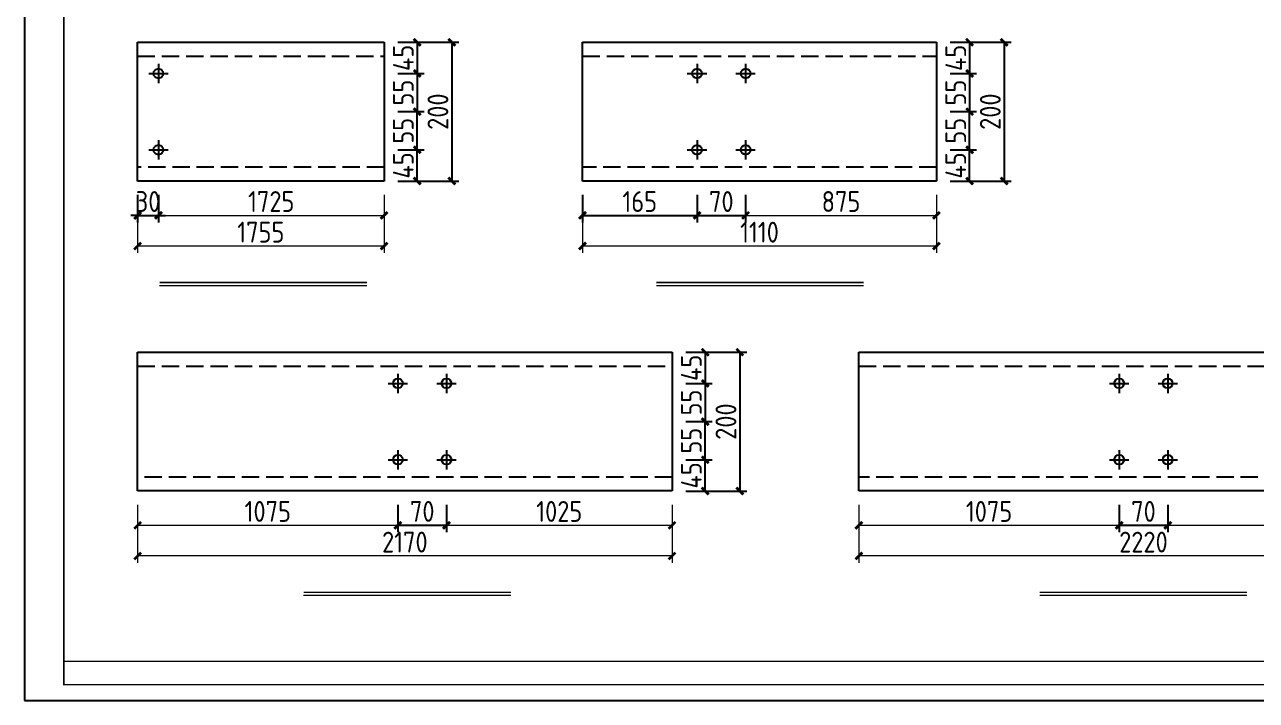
# Model space of a CAD drawing. Extents: x -196983 to 471790, y -783661 to 190401.
# Drawn here: x -40893 to -23144, y -168861 to -159124 of the extents above; entities that cross this region are included whole.
import ezdxf

# ---------------------------------------------------------------- set-up
doc = ezdxf.new("R2010")
doc.units = 0
doc.header["$LTSCALE"] = 1000
doc.header["$MEASUREMENT"] = 0
doc.linetypes.add('DASH', pattern=[0.35, 0.25, -0.1])
doc.layers.add('_TCH_MASK', color=7, linetype='Continuous')
doc.layers.add('PUB_TITLE', color=4, linetype='Continuous')
doc.styles.get("Standard").update_dxf_attribs({"font": 'gbenor.shx', "bigfont": 'gbcbig.shx'})
doc.dimstyles.get("Standard").update_dxf_attribs({"dimscale": 100, "dimtxt": 3.5, "dimasz": 1, "dimexe": 2.5, "dimexo": 3, "dimgap": 1.5, "dimtad": 1, "dimdec": 0, "dimzin": 0, "dimdsep": 46, "dimtxsty": 'Standard', "dimblk": 'ARCHTICK', "dimcen": 0.09, "dimadec": 0, "dimazin": 0, "dimtfac": 1, "dimtdec": 0, "dimtix": 1, "dimtmove": 2, "dimatfit": 3, "dimfxl": 1, "dimtolj": 1, "dimtzin": 0, "dimarcsym": 0})

# ---------------------------------------------------------------- blocks, each defined once
blk = doc.blocks.new('_ArchTick')
at = {"color": 0, "linetype": 'ByBlock', "const_width": 0.4}
blk.add_lwpolyline([(-0.5, -0.5), (0.5, 0.5)], dxfattribs=at)
blk = doc.blocks.new('*D749')
at = {"layer": '_TCH_MASK', "color": 0, "lineweight": -2}
for p, q in [((-39264, -161578), (-39264, -161973)), ((-38964, -161578), (-38964, -161973)), ((-39264, -161873), (-39364, -161873)), ((-39264, -161873), (-38964, -161873)), ((-38964, -161873), (-38864, -161873))]:
    blk.add_line(p, q, dxfattribs=at)
at = {"layer": 'Defpoints', "color": 0}
for p in [(-39264, -161378), (-38964, -161378), (-38964, -161873)]:
    blk.add_point(p, dxfattribs=at)
at = {"layer": '_TCH_MASK', "color": 0, "lineweight": -2, "xscale": 100, "yscale": 100, "zscale": 100}
blk.add_blockref('_ArchTick', (-39264, -161873), dxfattribs=at)
at = {"layer": '_TCH_MASK', "color": 0, "lineweight": -2, "xscale": 100, "yscale": 100, "zscale": 100, "rotation": 180}
blk.add_blockref('_ArchTick', (-38964, -161873), dxfattribs=at)
at = {"layer": '_TCH_MASK', "color": 0, "lineweight": 15, "insert": (-39114, -161673), "char_height": 300, "attachment_point": 5}
blk.add_mtext('\\A1;30', dxfattribs=at)
blk = doc.blocks.new('*D624')
at = {"layer": '_TCH_MASK', "color": 0, "lineweight": -2}
for p, q in [((-35514, -160928), (-35136, -160928)), ((-35236, -161378), (-35236, -160928)), ((-35514, -161378), (-35136, -161378))]:
    blk.add_line(p, q, dxfattribs=at)
at = {"layer": 'Defpoints', "color": 0}
for p in [(-35714, -160928), (-35236, -160928), (-35714, -161378)]:
    blk.add_point(p, dxfattribs=at)
at = {"layer": '_TCH_MASK', "color": 0, "lineweight": -2, "xscale": 100, "yscale": 100, "zscale": 100}
for p, rotation in [((-35236, -160928), 90), ((-35236, -161378), 270)]:
    blk.add_blockref('_ArchTick', p, dxfattribs=dict(at, rotation=rotation))
at = {"layer": '_TCH_MASK', "color": 0, "lineweight": 15, "insert": (-35436, -161153), "char_height": 300, "attachment_point": 5, "rotation": 90}
blk.add_mtext('\\A1;45', dxfattribs=at)
blk = doc.blocks.new('*D750')
at = {"layer": '_TCH_MASK', "color": 0, "lineweight": -2}
for p, q in [((-35514, -160378), (-35136, -160378)), ((-35236, -160928), (-35236, -160378)), ((-35514, -160928), (-35136, -160928))]:
    blk.add_line(p, q, dxfattribs=at)
at = {"layer": 'Defpoints', "color": 0}
for p in [(-35714, -160378), (-35236, -160378), (-35714, -160928)]:
    blk.add_point(p, dxfattribs=at)
at = {"layer": '_TCH_MASK', "color": 0, "lineweight": -2, "xscale": 100, "yscale": 100, "zscale": 100}
for p, rotation in [((-35236, -160378), 90), ((-35236, -160928), 270)]:
    blk.add_blockref('_ArchTick', p, dxfattribs=dict(at, rotation=rotation))
at = {"layer": '_TCH_MASK', "color": 0, "lineweight": 15, "insert": (-35436, -160653), "char_height": 300, "attachment_point": 5, "rotation": 90}
blk.add_mtext('\\A1;55', dxfattribs=at)
blk = doc.blocks.new('*D625')
at = {"layer": '_TCH_MASK', "color": 0, "lineweight": -2}
for p, q in [((-35514, -159378), (-35136, -159378)), ((-35236, -159378), (-35236, -159828)), ((-35514, -159828), (-35136, -159828))]:
    blk.add_line(p, q, dxfattribs=at)
at = {"layer": 'Defpoints', "color": 0}
for p in [(-35714, -159378), (-35714, -159828), (-35236, -159828)]:
    blk.add_point(p, dxfattribs=at)
at = {"layer": '_TCH_MASK', "color": 0, "lineweight": -2, "xscale": 100, "yscale": 100, "zscale": 100}
for p, rotation in [((-35236, -159378), 90), ((-35236, -159828), 270)]:
    blk.add_blockref('_ArchTick', p, dxfattribs=dict(at, rotation=rotation))
at = {"layer": '_TCH_MASK', "color": 0, "lineweight": 15, "insert": (-35436, -159603), "char_height": 300, "attachment_point": 5, "rotation": 90}
blk.add_mtext('\\A1;45', dxfattribs=at)
blk = doc.blocks.new('*D626')
at = {"layer": '_TCH_MASK', "color": 0, "lineweight": -2}
for p, q in [((-35514, -159828), (-35136, -159828)), ((-35236, -159828), (-35236, -160378)), ((-35514, -160378), (-35136, -160378))]:
    blk.add_line(p, q, dxfattribs=at)
at = {"layer": 'Defpoints', "color": 0}
for p in [(-35714, -159828), (-35714, -160378), (-35236, -160378)]:
    blk.add_point(p, dxfattribs=at)
at = {"layer": '_TCH_MASK', "color": 0, "lineweight": -2, "xscale": 100, "yscale": 100, "zscale": 100}
for p, rotation in [((-35236, -159828), 90), ((-35236, -160378), 270)]:
    blk.add_blockref('_ArchTick', p, dxfattribs=dict(at, rotation=rotation))
at = {"layer": '_TCH_MASK', "color": 0, "lineweight": 15, "insert": (-35436, -160103), "char_height": 300, "attachment_point": 5, "rotation": 90}
blk.add_mtext('\\A1;55', dxfattribs=at)
blk = doc.blocks.new('*D751')
at = {"layer": '_TCH_MASK', "color": 0, "lineweight": -2}
for p, q in [((-35514, -159378), (-34637, -159378)), ((-34737, -159378), (-34737, -161378)), ((-35514, -161378), (-34637, -161378))]:
    blk.add_line(p, q, dxfattribs=at)
at = {"layer": 'Defpoints', "color": 0}
for p in [(-35714, -159378), (-35714, -161378), (-34737, -161378)]:
    blk.add_point(p, dxfattribs=at)
at = {"layer": '_TCH_MASK', "color": 0, "lineweight": -2, "xscale": 100, "yscale": 100, "zscale": 100}
for p, rotation in [((-34737, -159378), 90), ((-34737, -161378), 270)]:
    blk.add_blockref('_ArchTick', p, dxfattribs=dict(at, rotation=rotation))
at = {"layer": '_TCH_MASK', "color": 0, "lineweight": 15, "insert": (-34937, -160378), "char_height": 300, "attachment_point": 5, "rotation": 90}
blk.add_mtext('\\A1;200', dxfattribs=at)
blk = doc.blocks.new('*D653')
at = {"layer": '_TCH_MASK', "color": 0, "lineweight": -2}
for p, q in [((-32854, -161578), (-32854, -161973)), ((-31204, -161578), (-31204, -161973)), ((-32854, -161873), (-31204, -161873))]:
    blk.add_line(p, q, dxfattribs=at)
at = {"layer": 'Defpoints', "color": 0}
for p in [(-32854, -161378), (-31204, -161378), (-31204, -161873)]:
    blk.add_point(p, dxfattribs=at)
at = {"layer": '_TCH_MASK', "color": 0, "lineweight": -2, "xscale": 100, "yscale": 100, "zscale": 100, "rotation": 180}
blk.add_blockref('_ArchTick', (-32854, -161873), dxfattribs=at)
at = {"layer": '_TCH_MASK', "color": 0, "lineweight": -2, "xscale": 100, "yscale": 100, "zscale": 100}
blk.add_blockref('_ArchTick', (-31204, -161873), dxfattribs=at)
at = {"layer": '_TCH_MASK', "color": 0, "lineweight": 15, "insert": (-32029, -161673), "char_height": 300, "attachment_point": 5}
blk.add_mtext('\\A1;165', dxfattribs=at)
blk = doc.blocks.new('*D554')
at = {"layer": '_TCH_MASK', "color": 0, "lineweight": -2}
for p, q in [((-27554, -160928), (-27176, -160928)), ((-27276, -161378), (-27276, -160928)), ((-27554, -161378), (-27176, -161378))]:
    blk.add_line(p, q, dxfattribs=at)
at = {"layer": 'Defpoints', "color": 0}
for p in [(-27754, -160928), (-27276, -160928), (-27754, -161378)]:
    blk.add_point(p, dxfattribs=at)
at = {"layer": '_TCH_MASK', "color": 0, "lineweight": -2, "xscale": 100, "yscale": 100, "zscale": 100}
for p, rotation in [((-27276, -160928), 90), ((-27276, -161378), 270)]:
    blk.add_blockref('_ArchTick', p, dxfattribs=dict(at, rotation=rotation))
at = {"layer": '_TCH_MASK', "color": 0, "lineweight": 15, "insert": (-27476, -161153), "char_height": 300, "attachment_point": 5, "rotation": 90}
blk.add_mtext('\\A1;45', dxfattribs=at)
blk = doc.blocks.new('*D654')
at = {"layer": '_TCH_MASK', "color": 0, "lineweight": -2}
for p, q in [((-27554, -160378), (-27176, -160378)), ((-27276, -160928), (-27276, -160378)), ((-27554, -160928), (-27176, -160928))]:
    blk.add_line(p, q, dxfattribs=at)
at = {"layer": 'Defpoints', "color": 0}
for p in [(-27754, -160378), (-27276, -160378), (-27754, -160928)]:
    blk.add_point(p, dxfattribs=at)
at = {"layer": '_TCH_MASK', "color": 0, "lineweight": -2, "xscale": 100, "yscale": 100, "zscale": 100}
for p, rotation in [((-27276, -160378), 90), ((-27276, -160928), 270)]:
    blk.add_blockref('_ArchTick', p, dxfattribs=dict(at, rotation=rotation))
at = {"layer": '_TCH_MASK', "color": 0, "lineweight": 15, "insert": (-27476, -160653), "char_height": 300, "attachment_point": 5, "rotation": 90}
blk.add_mtext('\\A1;55', dxfattribs=at)
blk = doc.blocks.new('*D555')
at = {"layer": '_TCH_MASK', "color": 0, "lineweight": -2}
for p, q in [((-27554, -159378), (-27176, -159378)), ((-27276, -159378), (-27276, -159828)), ((-27554, -159828), (-27176, -159828))]:
    blk.add_line(p, q, dxfattribs=at)
at = {"layer": 'Defpoints', "color": 0}
for p in [(-27754, -159378), (-27754, -159828), (-27276, -159828)]:
    blk.add_point(p, dxfattribs=at)
at = {"layer": '_TCH_MASK', "color": 0, "lineweight": -2, "xscale": 100, "yscale": 100, "zscale": 100}
for p, rotation in [((-27276, -159378), 90), ((-27276, -159828), 270)]:
    blk.add_blockref('_ArchTick', p, dxfattribs=dict(at, rotation=rotation))
at = {"layer": '_TCH_MASK', "color": 0, "lineweight": 15, "insert": (-27476, -159603), "char_height": 300, "attachment_point": 5, "rotation": 90}
blk.add_mtext('\\A1;45', dxfattribs=at)
blk = doc.blocks.new('*D556')
at = {"layer": '_TCH_MASK', "color": 0, "lineweight": -2}
for p, q in [((-27554, -159828), (-27176, -159828)), ((-27276, -159828), (-27276, -160378)), ((-27554, -160378), (-27176, -160378))]:
    blk.add_line(p, q, dxfattribs=at)
at = {"layer": 'Defpoints', "color": 0}
for p in [(-27754, -159828), (-27754, -160378), (-27276, -160378)]:
    blk.add_point(p, dxfattribs=at)
at = {"layer": '_TCH_MASK', "color": 0, "lineweight": -2, "xscale": 100, "yscale": 100, "zscale": 100}
for p, rotation in [((-27276, -159828), 90), ((-27276, -160378), 270)]:
    blk.add_blockref('_ArchTick', p, dxfattribs=dict(at, rotation=rotation))
at = {"layer": '_TCH_MASK', "color": 0, "lineweight": 15, "insert": (-27476, -160103), "char_height": 300, "attachment_point": 5, "rotation": 90}
blk.add_mtext('\\A1;55', dxfattribs=at)
blk = doc.blocks.new('*D655')
at = {"layer": '_TCH_MASK', "color": 0, "lineweight": -2}
for p, q in [((-27554, -159378), (-26678, -159378)), ((-26778, -159378), (-26778, -161378)), ((-27554, -161378), (-26678, -161378))]:
    blk.add_line(p, q, dxfattribs=at)
at = {"layer": 'Defpoints', "color": 0}
for p in [(-27754, -159378), (-27754, -161378), (-26778, -161378)]:
    blk.add_point(p, dxfattribs=at)
at = {"layer": '_TCH_MASK', "color": 0, "lineweight": -2, "xscale": 100, "yscale": 100, "zscale": 100}
for p, rotation in [((-26778, -159378), 90), ((-26778, -161378), 270)]:
    blk.add_blockref('_ArchTick', p, dxfattribs=dict(at, rotation=rotation))
at = {"layer": '_TCH_MASK', "color": 0, "lineweight": 15, "insert": (-26978, -160378), "char_height": 300, "attachment_point": 5, "rotation": 90}
blk.add_mtext('\\A1;200', dxfattribs=at)
blk = doc.blocks.new('*D557')
at = {"layer": '_TCH_MASK', "color": 0, "lineweight": -2}
for p, q in [((-31204, -161578), (-31204, -161973)), ((-30504, -161578), (-30504, -161973)), ((-31204, -161873), (-30504, -161873))]:
    blk.add_line(p, q, dxfattribs=at)
at = {"layer": 'Defpoints', "color": 0}
for p in [(-31204, -161378), (-30504, -161378), (-30504, -161873)]:
    blk.add_point(p, dxfattribs=at)
at = {"layer": '_TCH_MASK', "color": 0, "lineweight": -2, "xscale": 100, "yscale": 100, "zscale": 100, "rotation": 180}
blk.add_blockref('_ArchTick', (-31204, -161873), dxfattribs=at)
at = {"layer": '_TCH_MASK', "color": 0, "lineweight": -2, "xscale": 100, "yscale": 100, "zscale": 100}
blk.add_blockref('_ArchTick', (-30504, -161873), dxfattribs=at)
at = {"layer": '_TCH_MASK', "color": 0, "lineweight": 15, "insert": (-30854, -161673), "char_height": 300, "attachment_point": 5}
blk.add_mtext('\\A1;70', dxfattribs=at)
blk = doc.blocks.new('*D558')
at = {"layer": '_TCH_MASK', "color": 0, "lineweight": -2}
for p, q in [((-31364, -165394), (-30986, -165394)), ((-31086, -165844), (-31086, -165394)), ((-31364, -165844), (-30986, -165844))]:
    blk.add_line(p, q, dxfattribs=at)
at = {"layer": 'Defpoints', "color": 0}
for p in [(-31564, -165394), (-31086, -165394), (-31564, -165844)]:
    blk.add_point(p, dxfattribs=at)
at = {"layer": '_TCH_MASK', "color": 0, "lineweight": -2, "xscale": 100, "yscale": 100, "zscale": 100}
for p, rotation in [((-31086, -165394), 90), ((-31086, -165844), 270)]:
    blk.add_blockref('_ArchTick', p, dxfattribs=dict(at, rotation=rotation))
at = {"layer": '_TCH_MASK', "color": 0, "lineweight": 15, "insert": (-31286, -165619), "char_height": 300, "attachment_point": 5, "rotation": 90}
blk.add_mtext('\\A1;45', dxfattribs=at)
blk = doc.blocks.new('*D656')
at = {"layer": '_TCH_MASK', "color": 0, "lineweight": -2}
for p, q in [((-31364, -164844), (-30986, -164844)), ((-31086, -165394), (-31086, -164844)), ((-31364, -165394), (-30986, -165394))]:
    blk.add_line(p, q, dxfattribs=at)
at = {"layer": 'Defpoints', "color": 0}
for p in [(-31564, -164844), (-31086, -164844), (-31564, -165394)]:
    blk.add_point(p, dxfattribs=at)
at = {"layer": '_TCH_MASK', "color": 0, "lineweight": -2, "xscale": 100, "yscale": 100, "zscale": 100}
for p, rotation in [((-31086, -164844), 90), ((-31086, -165394), 270)]:
    blk.add_blockref('_ArchTick', p, dxfattribs=dict(at, rotation=rotation))
at = {"layer": '_TCH_MASK', "color": 0, "lineweight": 15, "insert": (-31286, -165119), "char_height": 300, "attachment_point": 5, "rotation": 90}
blk.add_mtext('\\A1;55', dxfattribs=at)
blk = doc.blocks.new('*D559')
at = {"layer": '_TCH_MASK', "color": 0, "lineweight": -2}
for p, q in [((-31364, -163844), (-30986, -163844)), ((-31086, -163844), (-31086, -164294)), ((-31364, -164294), (-30986, -164294))]:
    blk.add_line(p, q, dxfattribs=at)
at = {"layer": 'Defpoints', "color": 0}
for p in [(-31564, -163844), (-31564, -164294), (-31086, -164294)]:
    blk.add_point(p, dxfattribs=at)
at = {"layer": '_TCH_MASK', "color": 0, "lineweight": -2, "xscale": 100, "yscale": 100, "zscale": 100}
for p, rotation in [((-31086, -163844), 90), ((-31086, -164294), 270)]:
    blk.add_blockref('_ArchTick', p, dxfattribs=dict(at, rotation=rotation))
at = {"layer": '_TCH_MASK', "color": 0, "lineweight": 15, "insert": (-31286, -164069), "char_height": 300, "attachment_point": 5, "rotation": 90}
blk.add_mtext('\\A1;45', dxfattribs=at)
blk = doc.blocks.new('*D560')
at = {"layer": '_TCH_MASK', "color": 0, "lineweight": -2}
for p, q in [((-31364, -164294), (-30986, -164294)), ((-31086, -164294), (-31086, -164844)), ((-31364, -164844), (-30986, -164844))]:
    blk.add_line(p, q, dxfattribs=at)
at = {"layer": 'Defpoints', "color": 0}
for p in [(-31564, -164294), (-31564, -164844), (-31086, -164844)]:
    blk.add_point(p, dxfattribs=at)
at = {"layer": '_TCH_MASK', "color": 0, "lineweight": -2, "xscale": 100, "yscale": 100, "zscale": 100}
for p, rotation in [((-31086, -164294), 90), ((-31086, -164844), 270)]:
    blk.add_blockref('_ArchTick', p, dxfattribs=dict(at, rotation=rotation))
at = {"layer": '_TCH_MASK', "color": 0, "lineweight": 15, "insert": (-31286, -164569), "char_height": 300, "attachment_point": 5, "rotation": 90}
blk.add_mtext('\\A1;55', dxfattribs=at)
blk = doc.blocks.new('*D657')
at = {"layer": '_TCH_MASK', "color": 0, "lineweight": -2}
for p, q in [((-31364, -163844), (-30487, -163844)), ((-30587, -163844), (-30587, -165844)), ((-31364, -165844), (-30487, -165844))]:
    blk.add_line(p, q, dxfattribs=at)
at = {"layer": 'Defpoints', "color": 0}
for p in [(-31564, -163844), (-31564, -165844), (-30587, -165844)]:
    blk.add_point(p, dxfattribs=at)
at = {"layer": '_TCH_MASK', "color": 0, "lineweight": -2, "xscale": 100, "yscale": 100, "zscale": 100}
for p, rotation in [((-30587, -163844), 90), ((-30587, -165844), 270)]:
    blk.add_blockref('_ArchTick', p, dxfattribs=dict(at, rotation=rotation))
at = {"layer": '_TCH_MASK', "color": 0, "lineweight": 15, "insert": (-30787, -164844), "char_height": 300, "attachment_point": 5, "rotation": 90}
blk.add_mtext('\\A1;200', dxfattribs=at)
blk = doc.blocks.new('*D561')
at = {"layer": '_TCH_MASK', "color": 0, "lineweight": -2}
for p, q in [((-35514, -166044), (-35514, -166438)), ((-34814, -166044), (-34814, -166438)), ((-35514, -166338), (-34814, -166338))]:
    blk.add_line(p, q, dxfattribs=at)
at = {"layer": 'Defpoints', "color": 0}
for p in [(-35514, -165844), (-34814, -165844), (-34814, -166338)]:
    blk.add_point(p, dxfattribs=at)
at = {"layer": '_TCH_MASK', "color": 0, "lineweight": -2, "xscale": 100, "yscale": 100, "zscale": 100, "rotation": 180}
blk.add_blockref('_ArchTick', (-35514, -166338), dxfattribs=at)
at = {"layer": '_TCH_MASK', "color": 0, "lineweight": -2, "xscale": 100, "yscale": 100, "zscale": 100}
blk.add_blockref('_ArchTick', (-34814, -166338), dxfattribs=at)
at = {"layer": '_TCH_MASK', "color": 0, "lineweight": 15, "insert": (-35164, -166138), "char_height": 300, "attachment_point": 5}
blk.add_mtext('\\A1;70', dxfattribs=at)
blk = doc.blocks.new('*D529')
at = {"layer": '_TCH_MASK', "color": 0, "lineweight": -2}
for p, q in [((-25121, -166044), (-25121, -166438)), ((-24421, -166044), (-24421, -166438)), ((-25121, -166338), (-24421, -166338))]:
    blk.add_line(p, q, dxfattribs=at)
at = {"layer": 'Defpoints', "color": 0}
for p in [(-25121, -165844), (-24421, -165844), (-24421, -166338)]:
    blk.add_point(p, dxfattribs=at)
at = {"layer": '_TCH_MASK', "color": 0, "lineweight": -2, "xscale": 100, "yscale": 100, "zscale": 100, "rotation": 180}
blk.add_blockref('_ArchTick', (-25121, -166338), dxfattribs=at)
at = {"layer": '_TCH_MASK', "color": 0, "lineweight": -2, "xscale": 100, "yscale": 100, "zscale": 100}
blk.add_blockref('_ArchTick', (-24421, -166338), dxfattribs=at)
at = {"layer": '_TCH_MASK', "color": 0, "lineweight": 15, "insert": (-24771, -166138), "char_height": 300, "attachment_point": 5}
blk.add_mtext('\\A1;70', dxfattribs=at)
blk = doc.blocks.new('新块')
at = {"layer": 'PUB_TITLE'}
blk.add_lwpolyline([(-47560, 0), (0, 0), (0, 33640), (-47560, 33640)], close=True, dxfattribs=at)
at = {"layer": 'PUB_TITLE', "const_width": 40}
blk.add_lwpolyline([(-46560, 400), (-400, 400), (-400, 33240), (-46560, 33240)], close=True, dxfattribs=at)
at = {"layer": 'PUB_TITLE', "const_width": 32}
blk.add_lwpolyline([(-400, 1000), (-46560, 1000)], dxfattribs=at)
for tag, p in [('审定人', (-8147, 838)), ('校对', (-6621, 837)), ('阶段', (-810, 832)), ('审核人', (-8147, 641)), ('设计负责人', (-6745, 649)), ('工程名称', (-5026, 781)), ('图名', (-3347, 649)), ('日期', (-905, 632)), ('项目负责人', (-8228, 444)), ('设计人', (-6659, 447)), ('项目名称', (-5026, 479)), ('图号', (-1657, 502)), ('比例', (-810, 446))]:
    blk.add_attdef(tag, p, '', height=120)

msp = doc.modelspace()

# ---------------------------------------------------------------- linework, layer by layer
at = {"color": 0}
for p, q in [((-39264.2, -159377.9), (-35714.2, -159377.9)), ((-39264.2, -161377.9), (-39264.2, -159377.9)), ((-35714.2, -159377.9), (-35714.2, -161377.9)), ((-32854.3, -159377.9), (-27754.3, -159377.9)), ((-32854.3, -161377.9), (-32854.3, -159377.9)), ((-27754.3, -159377.9), (-27754.3, -161377.9)), ((-27754.3, -159377.9), (-27754.3, -161377.9)), ((-35714.2, -161377.9), (-39264.2, -161377.9)), ((-27754.3, -161377.9), (-32854.3, -161377.9)), ((-39264.2, -163843.7), (-31564.2, -163843.7)), ((-39264.2, -165843.7), (-39264.2, -163843.7)), ((-31564.2, -163843.7), (-31564.2, -165843.7)), ((-31564.2, -163843.7), (-31564.2, -165843.7)), ((-28871, -163843.7), (-20671, -163843.7)), ((-28871, -165843.7), (-28871, -163843.7)), ((-31564.2, -165843.7), (-39264.2, -165843.7)), ((-20671, -165843.7), (-28871, -165843.7))]:
    msp.add_line(p, q, dxfattribs=at)
at = {"color": 0, "linetype": 'DASH'}
for p, q in [((-39264.2, -159577.9), (-35714.2, -159577.9)), ((-32854.3, -159577.9), (-27754.3, -159577.9)), ((-35714.2, -161177.9), (-39264.2, -161177.9)), ((-27754.3, -161177.9), (-32854.3, -161177.9)), ((-39264.2, -164043.7), (-31564.2, -164043.7)), ((-28871, -164043.7), (-20671, -164043.7)), ((-31564.2, -165643.7), (-39264.2, -165643.7)), ((-20671, -165643.7), (-28871, -165643.7))]:
    msp.add_line(p, q, dxfattribs=at)
at = {"color": 1}
for p, q in [((-38964.2, -159687.9), (-38964.2, -159967.9)), ((-31204.3, -159687.9), (-31204.3, -159967.9)), ((-30504.3, -159687.9), (-30504.3, -159967.9)), ((-39104.2, -159827.9), (-38824.2, -159827.9)), ((-31344.3, -159827.9), (-31064.3, -159827.9)), ((-30644.3, -159827.9), (-30364.3, -159827.9)), ((-38964.2, -160787.9), (-38964.2, -161067.9)), ((-31204.3, -160787.9), (-31204.3, -161067.9)), ((-30504.3, -160787.9), (-30504.3, -161067.9)), ((-39104.2, -160927.9), (-38824.2, -160927.9)), ((-31344.3, -160927.9), (-31064.3, -160927.9)), ((-30644.3, -160927.9), (-30364.3, -160927.9)), ((-35514.2, -164153.7), (-35514.2, -164433.7)), ((-34814.2, -164153.7), (-34814.2, -164433.7)), ((-25121, -164153.7), (-25121, -164433.7)), ((-24421, -164153.7), (-24421, -164433.7)), ((-35654.2, -164293.7), (-35374.2, -164293.7)), ((-34954.2, -164293.7), (-34674.2, -164293.7)), ((-25261, -164293.7), (-24981, -164293.7)), ((-24561, -164293.7), (-24281, -164293.7)), ((-35654.2, -165393.7), (-35374.2, -165393.7)), ((-35514.2, -165253.7), (-35514.2, -165533.7)), ((-34954.2, -165393.7), (-34674.2, -165393.7)), ((-34814.2, -165253.7), (-34814.2, -165533.7)), ((-25261, -165393.7), (-24981, -165393.7)), ((-25121, -165253.7), (-25121, -165533.7)), ((-24561, -165393.7), (-24281, -165393.7)), ((-24421, -165253.7), (-24421, -165533.7))]:
    msp.add_line(p, q, dxfattribs=at)
for centre in [(-38964.2, -159827.9), (-31204.3, -159827.9), (-30504.3, -159827.9), (-38964.2, -160927.9), (-31204.3, -160927.9), (-30504.3, -160927.9), (-35514.2, -164293.7), (-34814.2, -164293.7), (-25121, -164293.7), (-24421, -164293.7), (-35514.2, -165393.7), (-34814.2, -165393.7), (-25121, -165393.7), (-24421, -165393.7)]:
    msp.add_circle(centre, 70, dxfattribs=at)
at = {"layer": '_TCH_MASK', "lineweight": 15}
for p, q in [((-39264.2, -161577.9), (-39264.2, -162414.5)), ((-38964.2, -161577.9), (-38964.2, -161972.6)), ((-35714.2, -161577.9), (-35714.2, -162414.5)), ((-35714.2, -161577.9), (-35714.2, -161972.6)), ((-32854.3, -161577.9), (-32854.3, -162414.5)), ((-30504.3, -161577.9), (-30504.3, -161972.6)), ((-27754.3, -161577.9), (-27754.3, -162414.5)), ((-27754.3, -161577.9), (-27754.3, -161972.6)), ((-38964.2, -161872.6), (-35714.2, -161872.6)), ((-30504.3, -161872.6), (-27754.3, -161872.6)), ((-35714.2, -162314.5), (-39264.2, -162314.5)), ((-27754.3, -162314.5), (-32854.3, -162314.5)), ((-35960.2, -162885.3), (-38947.4, -162885.3)), ((-28803, -162885.3), (-31790.2, -162885.3)), ((-39264.2, -166043.7), (-39264.2, -166880.3)), ((-39264.2, -166043.7), (-39264.2, -166438.5)), ((-35514.2, -166043.7), (-35514.2, -166438.5)), ((-34814.2, -166043.7), (-34814.2, -166438.5)), ((-31564.2, -166043.7), (-31564.2, -166880.3)), ((-31564.2, -166043.7), (-31564.2, -166438.5)), ((-28871, -166043.7), (-28871, -166880.3)), ((-28871, -166043.7), (-28871, -166438.5)), ((-25121, -166043.7), (-25121, -166438.5)), ((-24421, -166043.7), (-24421, -166438.5)), ((-39264.2, -166338.5), (-35514.2, -166338.5)), ((-34814.2, -166338.5), (-31564.2, -166338.5)), ((-28871, -166338.5), (-25121, -166338.5)), ((-24421, -166338.5), (-20671, -166338.5)), ((-31564.2, -166780.3), (-39264.2, -166780.3)), ((-20671, -166780.3), (-28871, -166780.3)), ((-33886.6, -167351.1), (-36873.8, -167351.1)), ((-23279.4, -167351.1), (-26266.6, -167351.1))]:
    msp.add_line(p, q, dxfattribs=at)
at = {"layer": '_TCH_MASK', "lineweight": 15, "const_width": 20}
for points in [[(-38947.4, -162840), (-35960.2, -162840)], [(-31790.2, -162840), (-28803, -162840)], [(-36873.8, -167305.8), (-33886.6, -167305.8)], [(-26266.6, -167305.8), (-23279.4, -167305.8)]]:
    msp.add_lwpolyline(points, dxfattribs=at)

# ---------------------------------------------------------------- block references
at = {"layer": '_TCH_MASK', "color": 0, "lineweight": 15, "xscale": 0.5637161763734184, "yscale": 0.5637161763588665, "zscale": 0.5637161763684475}
msp.add_blockref('新块', (-14082.3, -168860.6), dxfattribs=at)
at = {"layer": '_TCH_MASK', "lineweight": 15, "xscale": 100, "yscale": 100, "zscale": 100, "rotation": 180}
for p in [(-38964.2, -161872.6), (-30504.3, -161872.6), (-39264.2, -162314.5), (-32854.3, -162314.5), (-39264.2, -166338.5), (-34814.2, -166338.5), (-28871, -166338.5), (-24421, -166338.5), (-39264.2, -166780.3), (-28871, -166780.3)]:
    msp.add_blockref('_ArchTick', p, dxfattribs=at)
at = {"layer": '_TCH_MASK', "lineweight": 15, "xscale": 100, "yscale": 100, "zscale": 100}
for p in [(-35714.2, -161872.6), (-27754.3, -161872.6), (-35714.2, -162314.5), (-27754.3, -162314.5), (-35514.2, -166338.5), (-31564.2, -166338.5), (-25121, -166338.5), (-31564.2, -166780.3)]:
    msp.add_blockref('_ArchTick', p, dxfattribs=at)

# ---------------------------------------------------------------- texts
at = {"layer": '_TCH_MASK', "lineweight": 15, "char_height": 300, "attachment_point": 5}
for s, insert in [('\\A1;1725', (-37339.2, -161672.6)), ('\\A1;875', (-29129.3, -161672.6)), ('\\A1;1755', (-37489.2, -162114.5)), ('\\A1;1110', (-30304.3, -162114.5)), ('\\A1;1075', (-37389.2, -166138.5)), ('\\A1;1025', (-33189.2, -166138.5)), ('\\A1;1075', (-26996, -166138.5)), ('\\A1;2170', (-35414.2, -166580.3)), ('\\A1;2220', (-24771, -166580.3))]:
    msp.add_mtext(s, dxfattribs=dict(at, insert=insert))

# ---------------------------------------------------------------- dimensions: what is measured, and where the dimension line sits
at = {"layer": '_TCH_MASK', "lineweight": 15}
for base, p1, p2, angle, picture, middle in [((-35235.6, -159827.9), (-35714.2, -159377.9), (-35714.2, -159827.9), 270, '*D625', (-35435.6, -159602.9)), ((-34737.5, -161377.9), (-35714.2, -159377.9), (-35714.2, -161377.9), 90, '*D751', (-34937.5, -160377.9)), ((-27275.6, -159827.9), (-27754.3, -159377.9), (-27754.3, -159827.9), 270, '*D555', (-27475.6, -159602.9)), ((-26777.5, -161377.9), (-27754.3, -159377.9), (-27754.3, -161377.9), 90, '*D655', (-26977.5, -160377.9)), ((-35235.6, -160377.9), (-35714.2, -159827.9), (-35714.2, -160377.9), 270, '*D626', (-35435.6, -160102.9)), ((-27275.6, -160377.9), (-27754.3, -159827.9), (-27754.3, -160377.9), 270, '*D556', (-27475.6, -160102.9)), ((-35235.6, -160377.9), (-35714.2, -160927.9), (-35714.2, -160377.9), 90, '*D750', (-35435.6, -160652.9)), ((-27275.6, -160377.9), (-27754.3, -160927.9), (-27754.3, -160377.9), 90, '*D654', (-27475.6, -160652.9)), ((-35235.6, -160927.9), (-35714.2, -161377.9), (-35714.2, -160927.9), 90, '*D624', (-35435.6, -161152.9)), ((-27275.6, -160927.9), (-27754.3, -161377.9), (-27754.3, -160927.9), 90, '*D554', (-27475.6, -161152.9)), ((-31085.6, -164293.7), (-31564.2, -163843.7), (-31564.2, -164293.7), 270, '*D559', (-31285.6, -164068.7)), ((-30587.5, -165843.7), (-31564.2, -163843.7), (-31564.2, -165843.7), 90, '*D657', (-30787.5, -164843.7)), ((-31085.6, -164843.7), (-31564.2, -164293.7), (-31564.2, -164843.7), 270, '*D560', (-31285.6, -164568.7)), ((-31085.6, -164843.7), (-31564.2, -165393.7), (-31564.2, -164843.7), 90, '*D656', (-31285.6, -165118.7)), ((-31085.6, -165393.7), (-31564.2, -165843.7), (-31564.2, -165393.7), 90, '*D558', (-31285.6, -165618.7))]:
    dim = msp.add_linear_dim(base=base, p1=p1, p2=p2, angle=angle, dimstyle='Standard', override={"dimtxt": 3, "dimexe": 1, "dimexo": 2, "dimgap": 0.5, "dimlfac": 0.1}, dxfattribs=at)
    dim.commit()
    dim.dimension.update_dxf_attribs({"geometry": picture, "text_midpoint": middle})
for base, p1, p2, picture, middle in [((-38964.2, -161872.6), (-39264.2, -161377.9), (-38964.2, -161377.9), '*D749', (-39114.2, -161672.6)), ((-31204.3, -161872.6), (-32854.3, -161377.9), (-31204.3, -161377.9), '*D653', (-32029.3, -161672.6)), ((-30504.3, -161872.6), (-31204.3, -161377.9), (-30504.3, -161377.9), '*D557', (-30854.3, -161672.6)), ((-34814.2, -166338.5), (-35514.2, -165843.7), (-34814.2, -165843.7), '*D561', (-35164.2, -166138.5)), ((-24421, -166338.5), (-25121, -165843.7), (-24421, -165843.7), '*D529', (-24771, -166138.5))]:
    dim = msp.add_linear_dim(base=base, p1=p1, p2=p2, dimstyle='Standard', override={"dimtxt": 3, "dimexe": 1, "dimexo": 2, "dimgap": 0.5, "dimlfac": 0.1}, dxfattribs=at)
    dim.commit()
    dim.dimension.update_dxf_attribs({"geometry": picture, "text_midpoint": middle})

doc.saveas('drawing.dxf')
